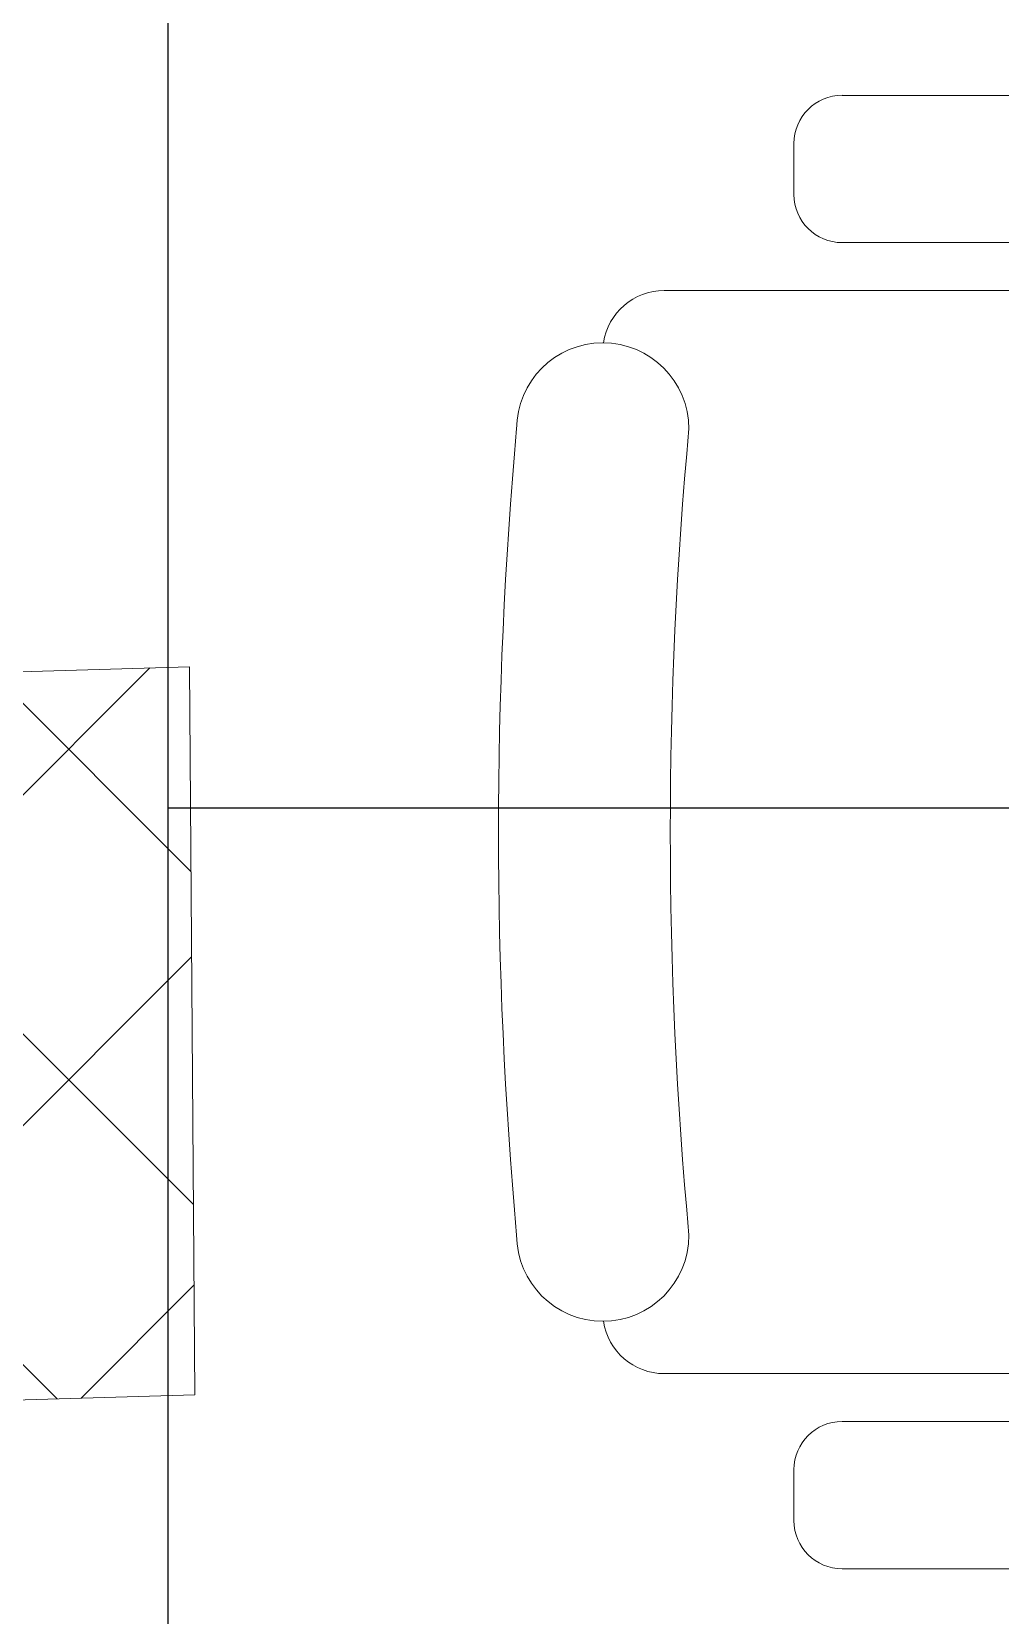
# Model space of a CAD drawing. Extents: x -560814 to 57327, y -29287 to 19916.
# Drawn here: x 20320 to 20715, y -5939 to -5294 of the extents above; entities that cross this region are included whole.
import ezdxf

# ---------------------------------------------------------------- set-up
doc = ezdxf.new("R2010")
doc.units = 0
doc.header["$LTSCALE"] = 0.25
doc.linetypes.add('DASHDOT', pattern=[25.4, 12.7, -6.35, 0, -6.35])
for name, color, linetype, lineweight in [('01-First Floor$0$C-HYDR-CTCH', 251, 'Continuous', 5), ('01-First Floor$0$Hatch', 252, 'Continuous', 5), ('01-First Floor$0$LOADING', 253, 'Continuous', 5), ('01-First Floor$0$Walls', 251, 'Continuous', 5), ('E-LITE-CLNG-CNDT', 6, 'DASHDOT', 35)]:
    doc.layers.add(name, color=color, linetype=linetype, lineweight=lineweight)
doc.layers.add('01-First Floor$0$FALSE CEILING', color=251, linetype='Continuous')

# ---------------------------------------------------------------- blocks, each defined once
blk = doc.blocks.new('01-First Floor$0$GF21018-P')
at = {"color": 0}
for p, q in [((-0.2207, 0.47563), (-0.2207, 0.0675)), ((0.22049, 0.47563), (0.22049, 0.0675)), ((-0.30021, 0.32259), (-0.30021, 0.14)), ((-0.24021, 0.32259), (-0.24021, 0.14)), ((0.24001, 0.32259), (0.24001, 0.14)), ((0.30001, 0.32259), (0.30001, 0.14)), ((-0.2806, 0.12039), (-0.25983, 0.12039)), ((0.25963, 0.12039), (0.2804, 0.12039))]:
    blk.add_line(p, q, dxfattribs=at)
for centre, radius, start, end in [((-0.2806, 0.14), 0.01962, 180, 270), ((-0.25983, 0.14), 0.01962, 270, 360), ((0.25963, 0.14), 0.01962, 180, 270), ((0.2804, 0.14), 0.01962, 270, 0), ((-0.16429, 0.0425), 0.03511, 90, 270), ((0, 1.84674), 1.77674, 264.69456, 275.30527), ((0.16409, 0.0425), 0.03511, 270, 90), ((-0.1957, 0.0675), 0.025, 180, 261.47208), ((0.19549, 0.0675), 0.025, 278.52792, 360), ((0, 1.83136), 1.83136, 264.85322, 275.14698)]:
    blk.add_arc(centre, radius, start, end, dxfattribs=at)
blk = doc.blocks.new('01-First Floor')
at = {"layer": '01-First Floor$0$Hatch'}
h = blk.add_hatch(dxfattribs=at)
h.set_pattern_fill('ANSI37', color=256, scale=30)
h.set_pattern_definition([(45, (-1823.345, -13062.25), (-67.35192, 67.35192), []), (135, (-1823.345, -13062.25), (-67.35192, -67.35192), [])])
h.paths.add_polyline_path([(49129.31, 8855.65), (48525.38, 8847.49), (48529.27, 8559.08), (49133.21, 8567.24)])
h.paths.add_polyline_path([(41968.55, 8847.88), (41385.05, 8842.47), (41365.12, 8551.08), (41948.62, 8556.49)])
h.paths.add_polyline_path([(27591.6, 8840.51), (26992.5, 8836.43), (26986.79, 8543.38), (27585.89, 8547.46)])
h.paths.add_polyline_path([(34776.81, 8842.68), (34175.62, 8835.19), (34167.4, 8549.53), (34768.59, 8557.02)])
h.paths.add_polyline_path([(20372.37, 8849.78), (19765.91, 8827.92), (19780.45, 8535.39), (20386.9, 8557.24)])
h.paths.add_polyline_path([(13635.75, 8839.4), (12413.81, 8863.34), (12407.39, 8567.2), (13629.33, 8543.26)])
h.paths.add_polyline_path([(13649.85, 1639.31), (12434.85, 1623.59), (12421.38, 1331.16), (13636.38, 1346.87)])
h.paths.add_polyline_path([(13623.78, -5553.85), (12420.7, -5569.85), (12414.99, -5862.9), (13618.07, -5846.91)])
h.paths.add_polyline_path([(13642.29, -12752.57), (12445.61, -12764), (12448.42, -13058.45), (13645.11, -13047.02)])
h.paths.add_polyline_path([(6007.27, -12750.46), (5403.72, -12754.16), (5414.36, -13039.63), (6017.92, -13035.93)])
h.paths.add_polyline_path([(5991.83, -5552.46), (5395.01, -5550.89), (5394.89, -5852.06), (5991.72, -5853.62)])
h.paths.add_polyline_path([(6001.71, 1637.11), (5382.41, 1638.34), (5371.82, 1335.38), (5991.11, 1334.15)])
h.paths.add_polyline_path([(5978.39, 8816.48), (5377.73, 8830.94), (5374.11, 8541.3), (5974.77, 8526.84)])
h.paths.add_polyline_path([(-1220.7, 8814.6), (-1823.35, 8837.31), (-1821.47, 8548.99), (-1218.82, 8526.29)])
h.paths.add_polyline_path([(-1212.98, -5563.69), (-1815.02, -5570.67), (-1811.64, -5862.28), (-1209.6, -5855.31)])
h.paths.add_polyline_path([(-1195.47, -12758.31), (-1793.86, -12759.31), (-1789, -13060), (-1190.61, -13059)])
h.paths.add_polyline_path([(20391.23, -12745.04), (19785.54, -12757.98), (19791.26, -13059.19), (20396.95, -13046.25)])
h.paths.add_polyline_path([(20384.72, -5552.56), (19790.33, -5570.13), (19792.44, -5866.71), (20386.82, -5849.14)])
h.paths.add_polyline_path([(20376, 1655.47), (19777.04, 1647.79), (19781.05, 1347.62), (20380.01, 1355.31)])
h.paths.add_polyline_path([(27576.32, 1640.19), (26974.38, 1644.88), (26978.63, 1352.78), (27580.57, 1348.08)])
h.paths.add_polyline_path([(27580.06, -5542.45), (26976.21, -5560.04), (26989.65, -5860.11), (27589.75, -5839.06)])
h.paths.add_polyline_path([(27596.2, -12758.47), (26992.34, -12751.87), (26989.95, -13037.58), (27593.81, -13044.18)])
h.paths.add_polyline_path([(34794.68, -12748.01), (34197.38, -12762.57), (34206.36, -13062.26), (34803.66, -13047.7)])
h.paths.add_polyline_path([(34787.39, -5559.68), (34186.11, -5557.73), (34187.23, -5854.96), (34788.51, -5856.9)])
h.paths.add_polyline_path([(34750.91, 1644.16), (34170.06, 1648.85), (34189.76, 1359.01), (34770.61, 1354.33)])
h.paths.add_polyline_path([(41954.26, 1643.44), (41356.69, 1657.18), (41358.7, 1365.26), (41956.28, 1351.52)])
h.paths.add_polyline_path([(41955.29, -5555.13), (41386.86, -5562.73), (41388.69, -5856.87), (41957.12, -5849.28)])
h.paths.add_polyline_path([(41992.35, -12752.29), (41387.09, -12754.95), (41388.42, -13059.48), (41993.68, -13056.82)])
h.paths.add_polyline_path([(49166.55, -12752.77), (48578.6, -12736.71), (48565.39, -13043.94), (49153.35, -13060)])
h.paths.add_polyline_path([(49150.78, -5553.39), (48547.55, -5552.3), (48545.59, -5848.82), (49148.82, -5849.91)])
at = {"layer": '01-First Floor$0$C-HYDR-CTCH', "elevation": 0, "flags": 128}
blk.add_lwpolyline([(20384.72, -5552.56), (20386.82, -5849.14), (19792.44, -5866.71), (19790.33, -5570.13), (20384.72, -5552.56)], dxfattribs=at)
at = {"layer": '01-First Floor$0$FALSE CEILING', "linetype": 'Continuous'}
blk.add_line((20376, -5610), (23876, -5610), dxfattribs=at)
at = {"layer": '01-First Floor$0$FALSE CEILING'}
blk.add_lwpolyline([(20376, -2810), (23876, -2810), (23876, -6810), (20376, -6810)], close=True, dxfattribs=at)
at = {"layer": '01-First Floor$0$Walls'}
for p, q in [((20376, -2810), (20376, -5552.82)), ((20376, -5849.46), (20376, -6810))]:
    blk.add_line(p, q, dxfattribs=at)
at = {"layer": '01-First Floor$0$LOADING', "extrusion": (-7.77426e-06, -2.24021e-05, 1), "xscale": -1000, "yscale": 1000, "zscale": 1000, "rotation": 270.0014107550521}
blk.add_blockref('01-First Floor$0$GF21018-P', (20510.62, -5619.82, -0.16), dxfattribs=at)

msp = doc.modelspace()

# ---------------------------------------------------------------- block references
at = {"layer": 'E-LITE-CLNG-CNDT'}
msp.add_blockref('01-First Floor', (0, 0), dxfattribs=at)

doc.saveas('drawing.dxf')
